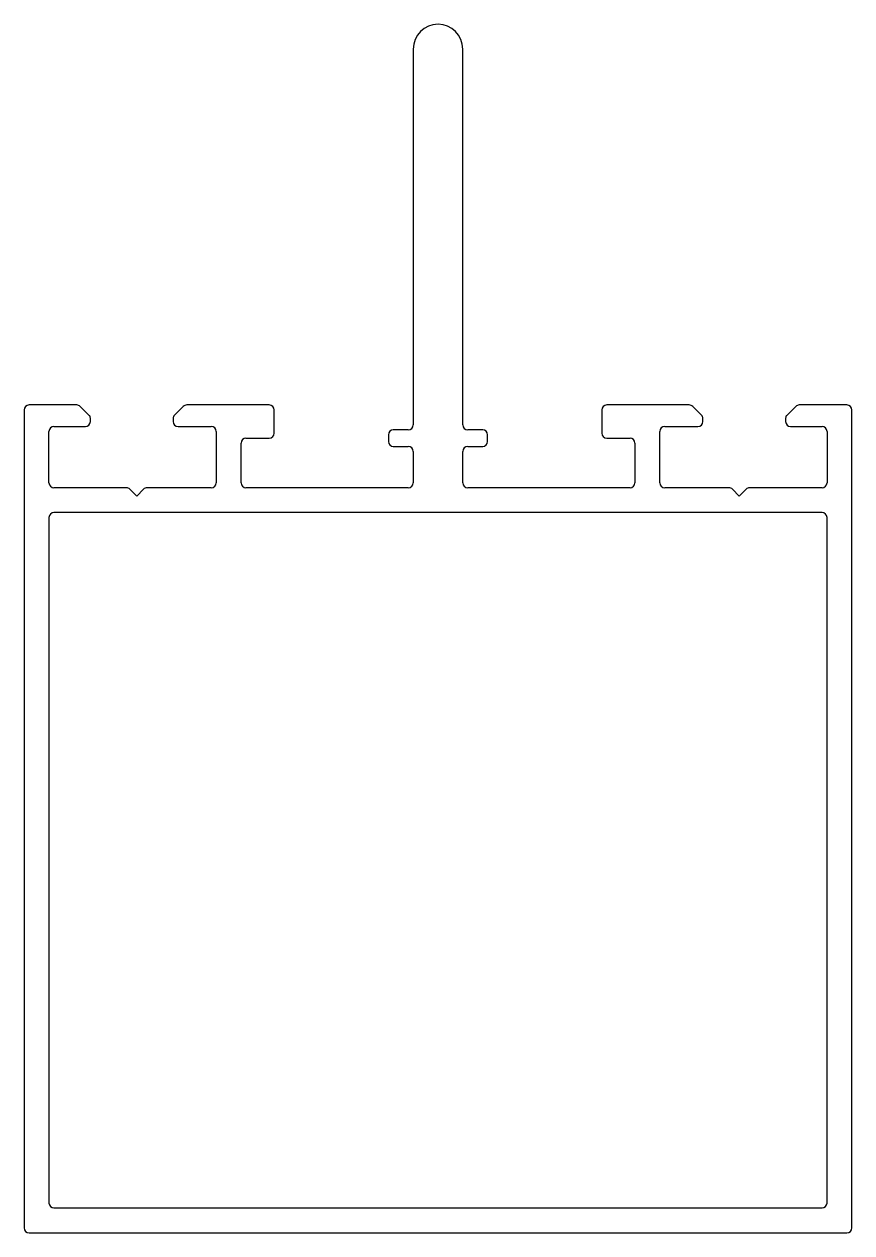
# Model space of a CAD drawing. Extents: x 849.9 to 899.9, y 455.4 to 528.4.
import ezdxf

# ---------------------------------------------------------------- set-up
doc = ezdxf.new("R2010")
doc.units = 0
doc.layers.get('0').update_dxf_attribs({"linetype": 'CONTINUOUS'})

msp = doc.modelspace()

# ---------------------------------------------------------------- linework, layer by layer
at = {"color": 0}
for p, q in [((873.369, 526.888), (873.369, 504.186)), ((876.369, 504.186), (876.369, 526.888)), ((853.044, 505.388), (850.169, 505.388)), ((853.795, 504.762), (853.256, 505.3)), ((859.48, 505.3), (858.956, 504.776)), ((864.669, 505.388), (859.692, 505.388)), ((890.045, 505.388), (885.069, 505.388)), ((890.781, 504.776), (890.257, 505.3)), ((896.481, 505.3), (895.942, 504.762)), ((899.569, 505.388), (896.693, 505.388)), ((849.869, 505.088), (849.869, 455.688)), ((853.868, 504.388), (853.868, 504.585)), ((858.868, 504.564), (858.868, 504.388)), ((864.969, 503.688), (864.969, 505.088)), ((884.769, 505.088), (884.769, 503.688)), ((890.869, 504.388), (890.869, 504.564)), ((895.869, 504.585), (895.869, 504.388)), ((899.869, 455.688), (899.869, 505.088)), ((851.368, 500.688), (851.368, 503.788)), ((851.668, 504.088), (853.568, 504.088)), ((859.168, 504.088), (861.169, 504.088)), ((861.469, 503.788), (861.469, 500.688)), ((873.069, 503.886), (872.169, 503.886)), ((877.569, 503.886), (876.669, 503.886)), ((888.269, 500.688), (888.269, 503.788)), ((888.569, 504.088), (890.569, 504.088)), ((896.169, 504.088), (898.069, 504.088)), ((898.369, 503.788), (898.369, 500.688)), ((862.969, 500.688), (862.969, 503.088)), ((863.269, 503.388), (864.669, 503.388)), ((871.869, 503.586), (871.869, 503.186)), ((877.869, 503.186), (877.869, 503.586)), ((885.069, 503.388), (886.469, 503.388)), ((886.769, 503.088), (886.769, 500.688)), ((872.169, 502.886), (873.069, 502.886)), ((873.369, 502.586), (873.369, 500.688)), ((876.369, 500.688), (876.369, 502.586)), ((876.669, 502.886), (877.569, 502.886)), ((856.044, 500.388), (851.668, 500.388)), ((856.668, 499.888), (856.256, 500.3)), ((857.081, 500.3), (856.668, 499.888)), ((861.169, 500.388), (857.293, 500.388)), ((873.069, 500.388), (863.269, 500.388)), ((886.469, 500.388), (876.669, 500.388)), ((892.445, 500.388), (888.569, 500.388)), ((893.069, 499.888), (892.657, 500.3)), ((893.481, 500.3), (893.069, 499.888)), ((898.069, 500.388), (893.693, 500.388)), ((851.369, 498.588), (851.369, 457.188)), ((898.069, 498.888), (851.669, 498.888)), ((898.369, 457.188), (898.369, 498.588)), ((851.669, 456.888), (898.069, 456.888)), ((850.169, 455.388), (899.569, 455.388))]:
    msp.add_line(p, q, dxfattribs=at)
for centre, radius, start, end in [((874.869, 526.888), 1.5, 0, 180), ((850.169, 505.088), 0.3, 90, 180), ((853.044, 505.088), 0.3, 45, 90), ((859.692, 505.088), 0.3, 90, 135), ((864.669, 505.088), 0.3, 0, 90), ((885.069, 505.088), 0.3, 90, 180), ((890.045, 505.088), 0.3, 45, 90), ((896.693, 505.088), 0.3, 90, 135), ((899.569, 505.088), 0.3, 0, 90), ((853.618, 504.585), 0.25, 360, 45), ((859.168, 504.564), 0.3, 135, 180), ((890.569, 504.564), 0.3, 0, 45), ((896.119, 504.585), 0.25, 135, 180), ((851.668, 503.788), 0.3, 90, 180), ((853.568, 504.388), 0.3, 270, 360), ((859.168, 504.388), 0.3, 180, 270), ((861.169, 503.788), 0.3, 0, 90), ((872.169, 503.586), 0.3, 90, 180), ((873.069, 504.186), 0.3, 270, 0), ((876.669, 504.186), 0.3, 180, 270), ((877.569, 503.586), 0.3, 360, 90), ((888.569, 503.788), 0.3, 90, 180), ((890.569, 504.388), 0.3, 270, 360), ((896.169, 504.388), 0.3, 180, 270), ((898.069, 503.788), 0.3, 0, 90), ((863.269, 503.088), 0.3, 90, 180), ((864.669, 503.688), 0.3, 270, 360), ((872.169, 503.186), 0.3, 180, 270), ((877.569, 503.186), 0.3, 270, 0), ((885.069, 503.688), 0.3, 180, 270), ((886.469, 503.088), 0.3, 360, 90), ((873.069, 502.586), 0.3, 0, 90), ((876.669, 502.586), 0.3, 90, 180), ((851.668, 500.688), 0.3, 180, 270), ((856.044, 500.088), 0.3, 45, 90), ((857.293, 500.088), 0.3, 90, 135), ((861.169, 500.688), 0.3, 270, 360), ((863.269, 500.688), 0.3, 180, 270), ((873.069, 500.688), 0.3, 270, 0), ((876.669, 500.688), 0.3, 180, 270), ((886.469, 500.688), 0.3, 270, 0), ((888.569, 500.688), 0.3, 180, 270), ((892.445, 500.088), 0.3, 45, 90), ((893.693, 500.088), 0.3, 90, 135), ((898.069, 500.688), 0.3, 270, 0), ((851.669, 498.588), 0.3, 90, 180), ((898.069, 498.588), 0.3, 360, 90), ((851.669, 457.188), 0.3, 180, 270), ((898.069, 457.188), 0.3, 270, 0), ((850.169, 455.688), 0.3, 180, 270), ((899.569, 455.688), 0.3, 270, 0)]:
    msp.add_arc(centre, radius, start, end, dxfattribs=at)

doc.saveas('drawing.dxf')
